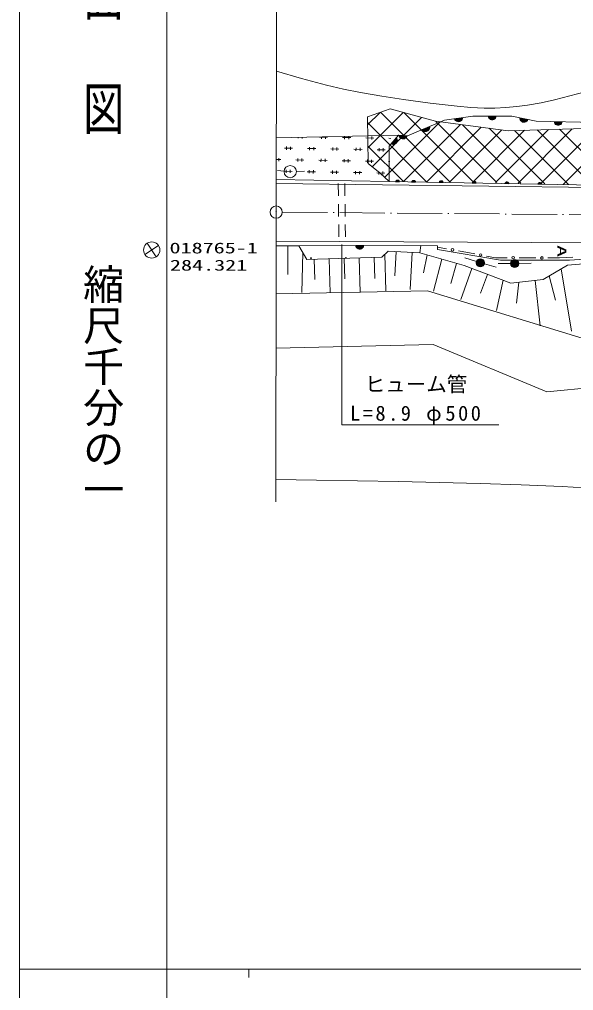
# Model space of a CAD drawing. Units: millimetres, scale not verified. Extents: x 40000 to 680000, y 20000 to 380000.
# Drawn here: x 40000 to 107601, y 202409 to 320792 of the extents above; entities that cross this region are included whole.
import ezdxf
from ezdxf.enums import TextEntityAlignment as Align

# ---------------------------------------------------------------- set-up
doc = ezdxf.new("R2010")
doc.units = ezdxf.units.MM
doc.header["$LTSCALE"] = 1000
doc.linetypes.add('USER2', pattern=[2.5, 1.5, -1])
doc.linetypes.add('USER3', pattern=[7.000001, 5.508197, -0.688525, 0.114754, -0.688525])
doc.layers.add('S-SUV', color=7, linetype='Continuous', lineweight=13)
doc.styles.add('@ＭＳ ゴシック', font='')
doc.styles.add('ＭＳ ゴシック', font='')
doc.styles.get('@ＭＳ ゴシック').set_extended_font_data('@MS Gothic')
doc.styles.get('ＭＳ ゴシック').set_extended_font_data('MS Gothic')

# ---------------------------------------------------------------- blocks, each defined once
blk = doc.blocks.new('BUHIN2')
at = {"color": 7, "linetype": 'Continuous', "lineweight": 13}
blk.add_circle((0, 0), 746, dxfattribs=at)
blk = doc.blocks.new('BUHIN3')
at = {"color": 7, "linetype": 'Continuous', "lineweight": 13}
for p, q in [((-805, -585), (805, 585)), ((585, -805), (-585, 805))]:
    blk.add_line(p, q, dxfattribs=at)
blk.add_circle((0, 0), 995, dxfattribs=at)
blk = doc.blocks.new('BUHIN4')
at = {"color": 7, "linetype": 'Continuous', "lineweight": 13}
blk.add_circle((0, 0), 746, dxfattribs=at)

msp = doc.modelspace()

# ---------------------------------------------------------------- hatches: boundary and pattern name
at = {"layer": 'S-SUV'}
h = msp.add_hatch(dxfattribs=at)
h.set_pattern_fill('USER', color=256, style=0, pattern_type=2)
h.set_pattern_definition([(45, (95334, 301001), (-1414.214, 1414.214), []), (315, (95334, 301001), (1414.214, 1414.214), [])])
h.paths.add_polyline_path([(85086, 301018), (82546, 303231), (82445, 308912), (85237, 309895), (90754, 308371), (99623, 307225), (111522, 307575), (127648, 310434), (128903, 305746), (137584, 305501), (140402, 304046), (143826, 307462), (146593, 306220), (153220, 306008), (155599, 306408), (161578, 306511), (170539, 305708), (181906, 302378), (181010, 299656), (181019, 297997), (180311, 295613), (174097, 297186), (169291, 299330), (164737, 300503), (159821, 301123), (152346, 302024), (144872, 302924), (137397, 303823), (137169, 303674), (136966, 300051), (133863, 300167), (127072, 300285), (119327, 300452), (108542, 300609), (103267, 300759), (95334, 301001)])

# ---------------------------------------------------------------- linework, layer by layer
for p, q in [((40000, 380000), (40000, 20000)), ((58000, 370000), (58000, 20000)), ((71382, 333341), (71261, 261998)), ((71354, 314474), (74405, 313605)), ((74405, 313605), (77476, 312792)), ((77476, 312792), (79545, 312311)), ((79545, 312311), (81627, 311888)), ((81627, 311888), (84222, 311432)), ((84222, 311432), (86843, 311033)), ((105261, 311000), (109938, 312197)), ((86843, 311033), (90117, 310590)), ((90117, 310590), (93418, 310205)), ((93418, 310205), (95059, 310069)), ((99331, 310045), (100665, 310167)), ((100665, 310167), (101994, 310350)), ((101994, 310350), (103630, 310645)), ((103630, 310645), (105261, 311000)), ((82445, 308912), (85237, 309895)), ((82445, 308912), (85237, 309895)), ((85237, 309895), (90754, 308371)), ((85237, 309895), (90754, 308371)), ((91837, 308499), (95304, 308986)), ((95059, 310069), (96697, 309994)), ((95304, 308986), (100048, 308986)), ((96697, 309994), (98012, 309989)), ((97213, 308871), (97176, 308986)), ((97176, 308986), (98176, 308986)), ((98012, 309989), (99331, 310045)), ((98176, 308986), (98136, 308871)), ((100048, 308986), (103028, 308378)), ((82546, 303231), (82445, 308912)), ((82546, 303231), (82445, 308912)), ((87337, 306614), (91837, 308499)), ((90754, 308371), (99623, 307225)), ((90754, 308371), (99623, 307225)), ((93076, 308673), (94066, 308812)), ((93129, 308564), (93076, 308673)), ((94050, 308747), (93109, 308615)), ((93202, 308476), (93129, 308564)), ((93142, 308556), (94034, 308681)), ((94005, 308614), (93191, 308500)), ((93313, 308381), (93202, 308476)), ((93244, 308444), (93964, 308545)), ((93431, 308337), (93313, 308381)), ((93914, 308475), (93315, 308391)), ((93552, 308316), (93431, 308337)), ((93440, 308345), (93809, 308397)), ((93706, 308337), (93552, 308316)), ((93817, 308391), (93706, 308337)), ((93918, 308465), (93817, 308391)), ((93999, 308588), (93918, 308465)), ((94042, 308692), (93999, 308588)), ((94066, 308812), (94042, 308692)), ((98151, 308923), (97201, 308923)), ((97273, 308773), (97213, 308871)), ((97226, 308861), (98126, 308861)), ((98088, 308798), (97266, 308798)), ((97371, 308663), (97273, 308773)), ((97311, 308736), (98038, 308736)), ((97481, 308603), (97371, 308663)), ((97978, 308673), (97373, 308673)), ((97598, 308566), (97481, 308603)), ((97491, 308611), (97863, 308611)), ((97753, 308566), (97598, 308566)), ((97871, 308603), (97753, 308566)), ((97981, 308663), (97871, 308603)), ((98078, 308773), (97981, 308663)), ((98136, 308871), (98078, 308773)), ((101062, 308661), (101048, 308782)), ((101048, 308782), (102028, 308582)), ((101991, 308525), (101060, 308715)), ((101101, 308554), (101062, 308661)), ((101072, 308649), (101954, 308469)), ((101905, 308415), (101099, 308580)), ((101175, 308427), (101101, 308554)), ((101130, 308510), (101843, 308364)), ((101270, 308346), (101175, 308427)), ((101772, 308315), (101179, 308436)), ((101378, 308286), (101270, 308346)), ((101282, 308351), (101647, 308277)), ((101530, 308255), (101378, 308286)), ((101653, 308268), (101530, 308255)), ((101772, 308305), (101653, 308268)), ((101890, 308393), (101772, 308305)), ((101966, 308477), (101890, 308393)), ((102028, 308582), (101966, 308477)), ((103028, 308378), (124619, 307891)), ((105262, 308212), (105227, 308328)), ((105227, 308328), (106227, 308305)), ((106200, 308244), (105251, 308265)), ((105320, 308113), (105262, 308212)), ((105274, 308202), (106174, 308182)), ((106135, 308120), (105313, 308138)), ((105415, 308001), (105320, 308113)), ((105356, 308075), (106084, 308059)), ((105523, 307939), (105415, 308001)), ((106022, 307997), (105417, 308011)), ((105640, 307899), (105523, 307939)), ((105534, 307946), (105906, 307938)), ((105795, 307895), (105640, 307899)), ((105913, 307930), (105795, 307895)), ((106025, 307987), (105913, 307930)), ((106125, 308095), (106025, 307987)), ((106184, 308191), (106125, 308095)), ((106227, 308305), (106184, 308191)), ((86242, 306675), (71336, 306347)), ((85086, 305337), (86242, 306675)), ((86242, 306675), (87337, 306614)), ((86321, 306555), (86290, 306672)), ((86290, 306672), (87289, 306616)), ((87289, 306616), (87242, 306504)), ((89126, 307363), (90048, 307750)), ((89205, 307272), (89126, 307363)), ((90049, 307682), (89173, 307315)), ((89298, 307205), (89205, 307272)), ((89220, 307267), (90050, 307615)), ((90040, 307543), (89281, 307225)), ((89430, 307141), (89298, 307205)), ((89347, 307185), (90018, 307466)), ((89987, 307385), (89429, 307151)), ((89555, 307128), (89430, 307141)), ((89678, 307139), (89555, 307128)), ((89561, 307139), (89905, 307283)), ((89821, 307199), (89678, 307139)), ((89915, 307279), (89821, 307199)), ((89993, 307377), (89915, 307279)), ((90040, 307516), (89993, 307377)), ((90056, 307628), (90040, 307516)), ((90048, 307750), (90056, 307628)), ((99623, 307225), (111522, 307575)), ((99623, 307225), (111522, 307575)), ((71682, 306354), (71681, 306343)), ((74010, 306302), (74011, 306404)), ((74512, 306415), (74509, 306294)), ((77591, 306430), (76591, 306448)), ((76838, 306253), (76841, 306464)), ((77341, 306475), (77337, 306245)), ((80419, 306381), (79419, 306399)), ((79666, 306204), (79671, 306524)), ((80171, 306535), (80165, 306196)), ((83247, 306332), (82247, 306350)), ((82494, 306155), (82500, 306530)), ((83000, 306522), (82993, 306147)), ((85292, 306297), (85075, 306301)), ((85337, 305627), (85991, 306384)), ((85449, 305580), (85337, 305627)), ((86022, 306324), (85401, 305605)), ((85562, 305562), (85449, 305580)), ((85465, 305583), (86053, 306264)), ((86076, 306195), (85538, 305573)), ((85709, 305564), (85562, 305562)), ((85615, 305566), (86090, 306117)), ((86098, 306030), (85703, 305572)), ((85826, 305608), (85709, 305564)), ((85931, 305672), (85826, 305608)), ((85827, 305620), (86071, 305902)), ((86033, 305790), (85931, 305672)), ((85991, 306384), (86052, 306279)), ((86081, 305903), (86033, 305790)), ((86052, 306279), (86088, 306171)), ((86108, 306026), (86081, 305903)), ((86088, 306171), (86108, 306026)), ((87260, 306555), (86312, 306608)), ((86376, 306454), (86321, 306555)), ((86333, 306544), (87232, 306494)), ((87191, 306434), (86370, 306480)), ((86467, 306339), (86376, 306454)), ((86411, 306415), (87137, 306374)), ((86573, 306273), (86467, 306339)), ((87074, 306315), (86470, 306349)), ((86689, 306229), (86573, 306273)), ((86584, 306280), (86956, 306259)), ((86843, 306221), (86689, 306229)), ((86963, 306251), (86843, 306221)), ((87076, 306305), (86963, 306251)), ((87179, 306410), (87076, 306305)), ((87242, 306504), (87179, 306410)), ((73324, 305090), (72324, 305107)), ((72571, 304913), (72578, 305288)), ((73077, 305279), (73071, 304904)), ((76152, 305041), (75152, 305058)), ((75399, 304864), (75406, 305239)), ((75905, 305230), (75899, 304855)), ((78980, 304992), (77980, 305009)), ((78227, 304815), (78234, 305190)), ((78733, 305181), (78727, 304806)), ((81808, 304943), (80808, 304960)), ((81055, 304766), (81062, 305141)), ((81561, 305132), (81555, 304757)), ((84636, 304894), (83636, 304911)), ((83883, 304717), (83890, 305092)), ((84389, 305083), (84383, 304708)), ((85086, 301018), (85086, 305337)), ((71886, 303700), (71413, 303708)), ((71639, 303890), (71632, 303515)), ((74714, 303651), (73714, 303669)), ((73961, 303474), (73967, 303849)), ((74467, 303841), (74460, 303466)), ((77542, 303602), (76542, 303620)), ((76789, 303425), (76795, 303800)), ((77295, 303792), (77288, 303417)), ((80370, 303553), (79370, 303571)), ((79617, 303376), (79623, 303751)), ((80123, 303743), (80117, 303368)), ((83198, 303504), (82198, 303522)), ((82445, 303327), (82451, 303702)), ((84016, 302037), (82546, 303231)), ((84016, 302037), (82546, 303231)), ((82951, 303694), (82945, 303319)), ((85172, 303470), (85026, 303473)), ((72294, 302306), (71503, 302380)), ((72294, 302306), (71503, 302380)), ((73275, 302262), (72275, 302279)), ((72522, 302085), (72529, 302460)), ((73029, 302451), (73022, 302076)), ((73791, 302257), (74790, 302283)), ((73791, 302257), (74790, 302283)), ((76103, 302213), (75103, 302230)), ((75350, 302036), (75357, 302411)), ((75857, 302402), (75850, 302027)), ((78931, 302164), (77931, 302181)), ((78178, 301987), (78185, 302362)), ((78685, 302353), (78678, 301978)), ((81759, 302115), (80759, 302132)), ((81006, 301938), (81013, 302313)), ((81513, 302304), (81506, 301929)), ((84587, 302066), (83587, 302083)), ((83834, 301889), (83841, 302264)), ((84016, 302037), (85086, 301018)), ((84341, 302255), (84334, 301880)), ((123396, 300120), (71327, 300807)), ((85086, 301018), (71328, 301265)), ((133863, 300167), (85086, 301018)), ((85884, 301004), (85905, 301062)), ((86384, 300996), (85884, 301004)), ((85897, 301036), (86372, 301027)), ((85905, 301062), (85934, 301110)), ((86360, 301059), (85910, 301067)), ((85929, 301097), (86340, 301090)), ((85934, 301110), (85984, 301164)), ((86319, 301122), (85955, 301128)), ((85984, 301164), (86040, 301193)), ((85985, 301159), (86288, 301154)), ((86040, 301193), (86099, 301211)), ((86230, 301186), (86043, 301189)), ((86099, 301211), (86176, 301209)), ((86176, 301209), (86235, 301190)), ((86235, 301190), (86289, 301159)), ((86289, 301159), (86337, 301103)), ((86337, 301103), (86366, 301054)), ((86366, 301054), (86384, 300996)), ((87831, 300971), (87852, 301028)), ((88331, 300962), (87831, 300971)), ((87844, 301002), (88319, 300993)), ((87852, 301028), (87882, 301076)), ((88307, 301025), (87857, 301033)), ((87877, 301063), (88288, 301056)), ((87882, 301076), (87931, 301130)), ((88266, 301088), (87902, 301094)), ((87931, 301130), (87987, 301159)), ((87933, 301125), (88235, 301120)), ((87987, 301159), (88046, 301177)), ((88177, 301152), (87991, 301155)), ((88046, 301177), (88124, 301175)), ((88124, 301175), (88182, 301156)), ((88182, 301156), (88236, 301125)), ((88236, 301125), (88284, 301069)), ((88284, 301069), (88313, 301020)), ((88313, 301020), (88331, 300962)), ((91203, 300912), (91224, 300969)), ((91702, 300903), (91203, 300912)), ((91216, 300943), (91690, 300934)), ((91224, 300969), (91253, 301017)), ((91679, 300966), (91229, 300974)), ((91248, 301005), (91659, 300997)), ((91253, 301017), (91303, 301071)), ((91637, 301029), (91273, 301035)), ((91303, 301071), (91358, 301100)), ((91304, 301066), (91606, 301061)), ((91358, 301100), (91417, 301118)), ((91548, 301093), (91362, 301096)), ((91417, 301118), (91495, 301117)), ((91495, 301117), (91553, 301097)), ((91553, 301097), (91608, 301066)), ((91608, 301066), (91656, 301010)), ((91656, 301010), (91685, 300961)), ((91685, 300961), (91702, 300903)), ((95233, 300841), (95254, 300898)), ((95733, 300833), (95233, 300841)), ((95246, 300872), (95721, 300864)), ((95254, 300898), (95284, 300947)), ((95709, 300895), (95259, 300903)), ((95279, 300934), (95690, 300927)), ((95284, 300947), (95334, 301001)), ((95668, 300959), (95304, 300965)), ((95334, 301001), (95389, 301030)), ((95335, 300996), (95637, 300991)), ((95389, 301030), (95448, 301048)), ((95579, 301023), (95393, 301026)), ((95448, 301048), (95526, 301046)), ((95526, 301046), (95584, 301026)), ((95584, 301026), (95639, 300995)), ((95639, 300995), (95686, 300940)), ((95686, 300940), (95715, 300890)), ((95715, 300890), (95733, 300833)), ((99216, 300772), (99237, 300829)), ((99716, 300763), (99216, 300772)), ((99229, 300803), (99704, 300794)), ((99237, 300829), (99267, 300877)), ((99692, 300826), (99242, 300834)), ((99262, 300865), (99673, 300858)), ((99267, 300877), (99317, 300931)), ((99651, 300889), (99287, 300896)), ((99317, 300931), (99372, 300960)), ((99318, 300926), (99620, 300921)), ((99372, 300960), (99431, 300978)), ((99562, 300953), (99376, 300957)), ((99431, 300978), (99509, 300977)), ((99509, 300977), (99567, 300957)), ((99567, 300957), (99621, 300926)), ((99621, 300926), (99669, 300870)), ((99669, 300870), (99698, 300821)), ((99698, 300821), (99716, 300763)), ((103246, 300701), (103267, 300759)), ((103746, 300693), (103246, 300701)), ((103259, 300732), (103734, 300724)), ((103267, 300759), (103297, 300807)), ((103722, 300756), (103272, 300763)), ((103292, 300794), (103703, 300787)), ((103297, 300807), (103347, 300861)), ((103681, 300819), (103317, 300825)), ((103347, 300861), (103402, 300890)), ((103348, 300856), (103650, 300851)), ((103402, 300890), (103461, 300908)), ((103592, 300883), (103406, 300886)), ((103461, 300908), (103539, 300906)), ((103539, 300906), (103597, 300887)), ((103597, 300887), (103652, 300856)), ((103652, 300856), (103699, 300800)), ((103699, 300800), (103728, 300751)), ((103728, 300751), (103746, 300693)), ((122866, 293504), (71315, 293762)), ((74066, 293179), (71314, 293179)), ((72734, 293179), (72734, 289701)), ((74066, 293179), (88972, 293253)), ((74066, 293179), (75044, 291536)), ((79326, 293363), (79326, 271375)), ((81019, 293214), (82019, 293219)), ((81057, 293099), (81019, 293214)), ((81994, 293156), (81044, 293151)), ((81118, 293002), (81057, 293099)), ((81070, 293089), (81970, 293093)), ((81933, 293031), (81110, 293027)), ((81216, 292892), (81118, 293002)), ((81155, 292964), (81883, 292968)), ((81326, 292833), (81216, 292892)), ((81823, 292905), (81218, 292902)), ((81444, 292796), (81326, 292833)), ((81336, 292840), (81708, 292842)), ((81599, 292797), (81444, 292796)), ((81716, 292835), (81599, 292797)), ((81826, 292895), (81716, 292835)), ((81923, 293006), (81826, 292895)), ((81980, 293104), (81923, 293006)), ((82019, 293219), (81980, 293104)), ((84195, 291802), (84994, 292557)), ((84994, 292557), (88859, 292335)), ((85960, 292502), (85790, 289541)), ((88972, 293253), (88859, 292335)), ((88972, 293253), (90995, 293207)), ((90995, 293207), (90995, 292766)), ((90995, 292766), (98687, 291444)), ((91018, 293039), (92104, 292840)), ((93550, 292575), (95546, 292210)), ((106850, 290825), (131628, 292960)), ((107100, 291444), (130582, 292847)), ((74555, 292357), (74466, 287496)), ((75044, 291536), (84195, 291802)), ((75959, 291562), (76031, 289083)), ((77789, 291616), (77910, 287456)), ((79619, 291669), (79692, 289157)), ((81449, 291722), (81572, 287509)), ((83280, 291775), (83354, 289231)), ((84594, 292180), (84683, 287718)), ((87893, 292391), (87659, 287851)), ((88859, 292335), (94234, 290780)), ((89755, 292076), (89303, 289895)), ((91547, 291558), (90502, 287674)), ((95757, 291273), (94330, 291736)), ((96992, 291946), (98078, 291747)), ((98078, 291747), (99499, 291742)), ((98687, 291444), (107100, 291444)), ((100969, 291736), (102999, 291728)), ((104469, 291723), (105890, 291717)), ((105890, 291717), (107500, 291804)), ((93338, 291040), (92628, 288583)), ((95189, 290425), (93834, 286652)), ((94234, 290780), (99965, 288648)), ((96714, 290983), (98157, 290577)), ((99919, 291045), (98419, 291045)), ((100919, 291052), (102419, 291072)), ((103874, 289092), (106850, 290825)), ((106106, 290392), (107338, 282787)), ((97099, 289714), (96241, 287407)), ((99010, 289003), (98187, 285319)), ((99965, 288648), (103874, 289092)), ((102897, 288981), (103524, 283461)), ((104618, 289525), (105384, 286563)), ((89784, 287714), (71304, 287346)), ((110806, 281251), (89784, 287714)), ((100942, 288759), (100631, 286208)), ((71293, 280730), (90452, 281177)), ((90452, 281177), (104343, 275383)), ((104343, 275383), (115783, 276497)), ((79326, 271375), (98499, 271375)), ((71261, 264706), (76249, 264637)), ((76249, 264637), (81248, 264560)), ((81248, 264560), (86236, 264469)), ((86236, 264469), (91234, 264358)), ((91234, 264358), (96222, 264220)), ((96222, 264220), (101218, 264048)), ((101218, 264048), (106204, 263836)), ((106204, 263836), (111199, 263578)), ((40000, 205000), (579000, 205000)), ((68000, 205000), (68000, 204000))]:
    msp.add_line(p, q, dxfattribs=at)
at = {"layer": 'S-SUV', "linetype": 'USER2'}
for p, q in [((78899, 300779), (78979, 293648)), ((79699, 300788), (79779, 293657))]:
    msp.add_line(p, q, dxfattribs=at)
at = {"layer": 'S-SUV', "linetype": 'USER3'}
msp.add_line((72071, 297301), (122965, 296866), dxfattribs=at)
at = {"layer": 'S-SUV'}
for centre, radius in [((71321, 297308), 746), ((71321, 297308), 22.5), ((92827, 292708), 149), ((75574, 291687), 49.8), ((96232, 291118), 498), ((96232, 291118), 440), ((96232, 291118), 382), ((96232, 291118), 322), ((96232, 291118), 265), ((96232, 291118), 195), ((96232, 291118), 135), ((96269, 292078), 149), ((100419, 291045), 498), ((100419, 291045), 440), ((100419, 291045), 382), ((100234, 291739), 149), ((100419, 291045), 322), ((100419, 291045), 265), ((100419, 291045), 195), ((103734, 291725), 149), ((96232, 291118), 77.5), ((96232, 291118), 15), ((100419, 291045), 135), ((100419, 291045), 77.5), ((100419, 291045), 15)]:
    msp.add_circle(centre, radius, dxfattribs=at)
msp.add_arc((79816, 291708), 49.8, 319.86331, 223.47327, dxfattribs=at)

# ---------------------------------------------------------------- block references
at = {"layer": 'S-SUV', "rotation": 268}
for name, p in [('BUHIN2', (73041, 302236)), ('BUHIN4', (73041, 302236)), ('BUHIN3', (56141, 292685))]:
    msp.add_blockref(name, p, dxfattribs=at)

# ---------------------------------------------------------------- texts
at = {"layer": 'S-SUV', "style": '@ＭＳ ゴシック'}
for s, height, width, p in [('平  面  図', 3666, 1.4, (47277, 341475)), ('A', 1100, 2, (105273, 293306))]:
    msp.add_text(s, height=height, rotation=270, dxfattribs=dict(at, width=width)).set_placement(p, align=Align.BOTTOM_LEFT)
at = {"layer": 'S-SUV', "style": 'ＭＳ ゴシック', "width": 1.5}
for s, p in [('018765-1', (58311, 291874)), ('284.321', (58368, 289772))]:
    msp.add_text(s, height=1320, dxfattribs=at).set_placement(p, align=Align.BOTTOM_LEFT)
at = {"layer": 'S-SUV', "style": '@ＭＳ ゴシック'}
msp.add_text('縮尺千分の一', height=3666, rotation=270, dxfattribs=at).set_placement((47277, 291030), align=Align.BOTTOM_LEFT)
at = {"layer": 'S-SUV', "style": 'ＭＳ ゴシック'}
msp.add_text('ヒューム管', height=1833, dxfattribs=at).set_placement((82130, 274863), align=Align.BOTTOM_LEFT)
at = {"layer": 'S-SUV', "insert": (80333, 271377), "char_height": 1833, "attachment_point": 7, "style": 'ＭＳ ゴシック'}
msp.add_mtext('\\T1.24;L=8.9\\~φ500', dxfattribs=at)

doc.saveas('drawing.dxf')
